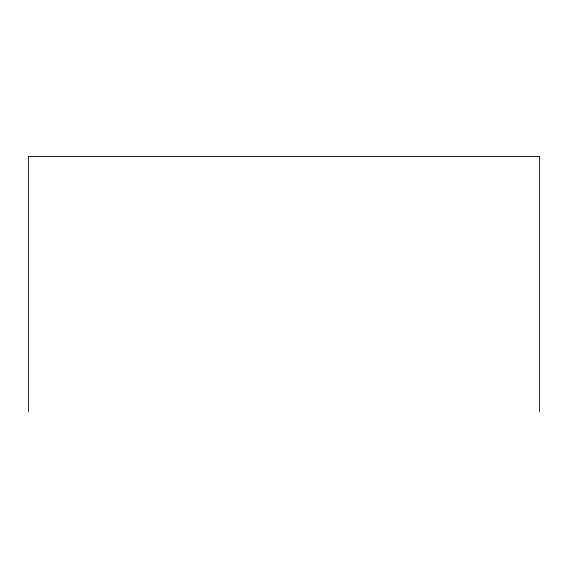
<?xml version="1.0" encoding="UTF-8"?>
<svg xmlns="http://www.w3.org/2000/svg" width="568" height="568" viewBox="0 0 568 568"><rect width="100%" height="100%" fill="white"/><g stroke="black" fill="none" stroke-linecap="round" stroke-linejoin="round"><path stroke-width="0.85" d="M539.6 411.587L539.6 156.413L28.4 156.413L28.4 411.587"/></g></svg>
